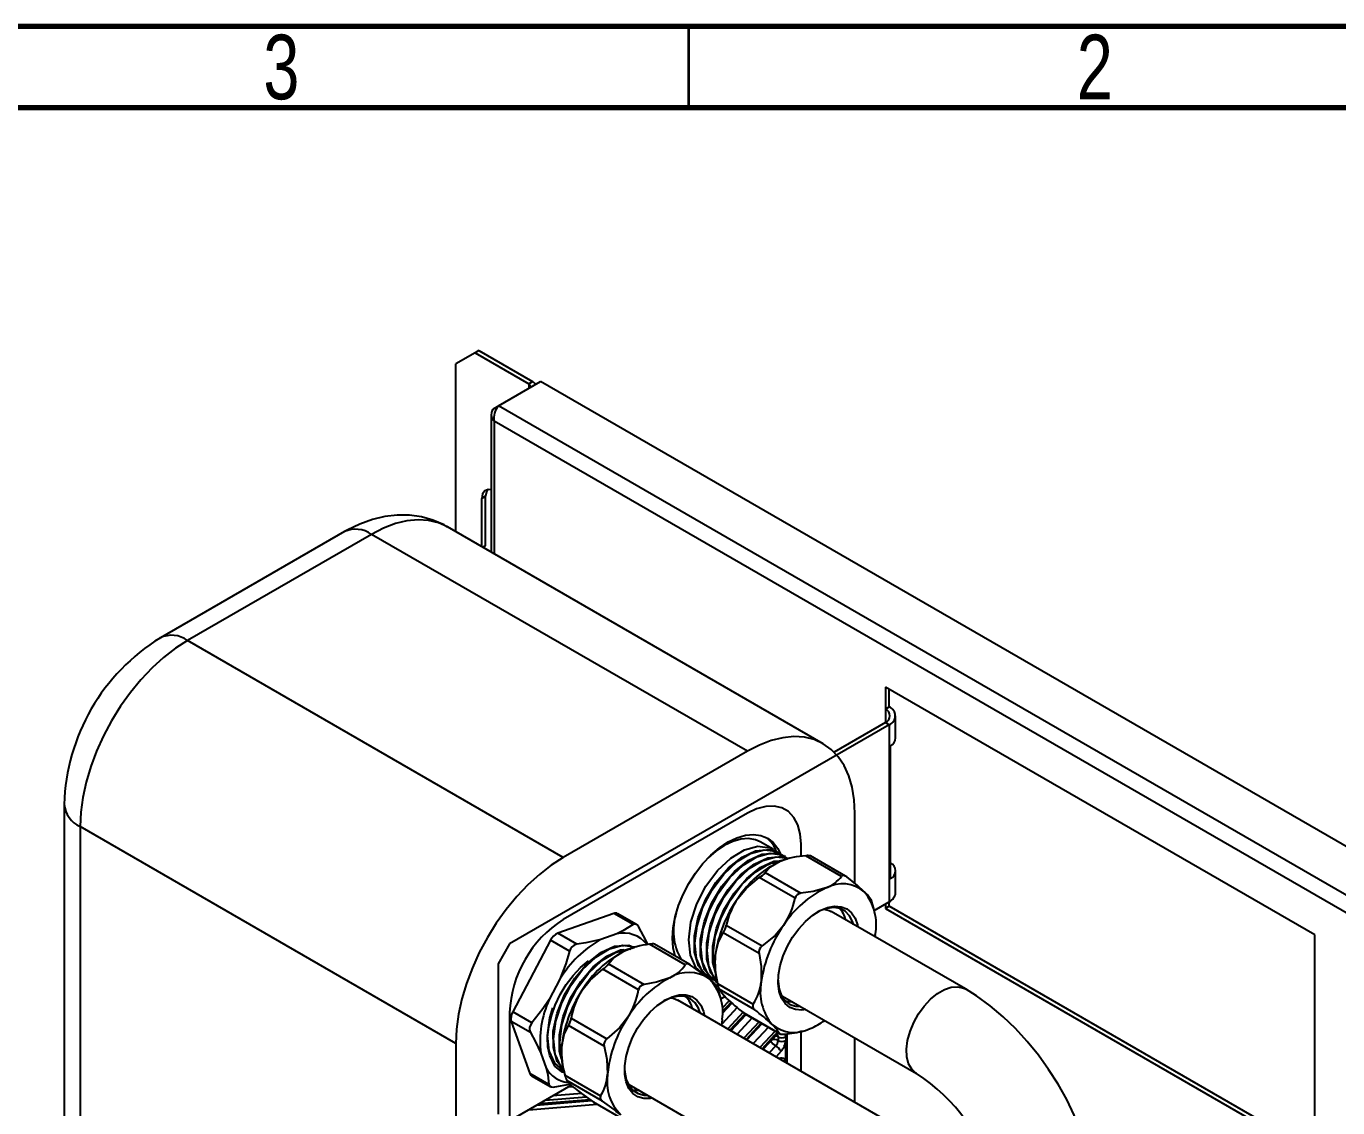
# Model space of a CAD drawing. Header units: millimetres. Extents: x 75 to 2075, y 25 to 1460.
# Drawn here: x 1371.4 to 1774.5, y 1127.5 to 1460 of the extents above; entities that cross this region are included whole.
import ezdxf

# ---------------------------------------------------------------- set-up
doc = ezdxf.new("R2010")
doc.units = ezdxf.units.MM
doc.header["$LTSCALE"] = 5
doc.styles.add('SLDTEXTSTYLE1', font='TXT', dxfattribs={"width": 0.75})

msp = doc.modelspace()

# ---------------------------------------------------------------- linework, layer by layer
at = {"color": 7, "linetype": 'Continuous', "lineweight": 70}
for p, q in [((75, 1460), (2075, 1460)), ((100, 1435), (2050, 1435))]:
    msp.add_line(p, q, dxfattribs=at)
at = {"color": 7, "linetype": 'Continuous', "lineweight": 35}
msp.add_line((1575, 1435), (1575, 1460), dxfattribs=at)
at = {"color": 7, "linetype": 'Continuous', "lineweight": 25}
for p, q in [((1509.328, 1359.588), (1503.436, 1356.185)), ((1510.507, 1360.268), (1509.328, 1359.588)), ((1509.328, 1359.588), (1525.827, 1350.063)), ((1510.507, 1360.268), (1527.006, 1350.743)), ((1503.436, 1304.611), (1503.436, 1356.185)), ((1516.483, 1343.308), (1529.446, 1350.792)), ((1525.827, 1350.063), (1527.006, 1350.743)), ((1904.046, 1134.54), (1529.446, 1350.792)), ((1525.827, 1350.063), (1525.827, 1348.703)), ((1515.221, 1342.579), (1516.482, 1343.308)), ((1515.221, 1342.579), (1515.784, 1342.254)), ((1891.083, 1127.056), (1516.483, 1343.308)), ((1514.244, 1340.586), (1514.244, 1298.372)), ((1887.63, 1123.606), (1515.221, 1338.593)), ((1515.221, 1338.593), (1515.221, 1297.808)), ((1512.569, 1315.529), (1511.391, 1314.848)), ((1511.391, 1300.019), (1511.391, 1314.848)), ((1512.569, 1300.286), (1512.569, 1315.529)), ((1616.334, 1239.437), (1500.84, 1306.11)), ((1469.176, 1304.625), (1412.607, 1271.968)), ((1477.508, 1303.799), (1420.94, 1271.143)), ((1593.003, 1237.126), (1477.508, 1303.799)), ((1512.569, 1300.286), (1511.748, 1299.812)), ((1511.922, 1299.913), (1511.779, 1299.795)), ((1536.434, 1204.47), (1420.94, 1271.143)), ((1767.422, 1180.656), (1635.429, 1256.854)), ((1635.429, 1256.854), (1635.429, 1250.05)), ((1636.607, 1250.73), (1636.607, 1256.174)), ((1635.429, 1250.05), (1636.607, 1250.73)), ((1635.429, 1250.05), (1635.429, 1245.968)), ((1635.429, 1245.968), (1619.663, 1236.866)), ((1635.429, 1245.968), (1636.607, 1245.287)), ((1638.56, 1241.204), (1638.56, 1248.009)), ((1636.607, 1245.287), (1519.935, 1177.934)), ((1636.607, 1245.287), (1636.607, 1190.851)), ((1636.986, 1197.893), (1636.986, 1238.72)), ((1593.003, 1237.126), (1536.434, 1204.47)), ((1383.06, 1220.792), (1383.06, 828.852)), ((1593.003, 1218.074), (1536.434, 1185.417)), ((1626.001, 1196.492), (1626.001, 1218.07)), ((1503.436, 1147.315), (1387.942, 1213.988)), ((1387.942, 1213.988), (1387.942, 822.049)), ((1600.891, 1206.981), (1596.947, 1209.257)), ((1602.762, 1205.9), (1602.529, 1206.035)), ((1609.502, 1204.818), (1609.502, 1208.546)), ((1604.633, 1204.82), (1604.4, 1204.955)), ((1605.578, 1204.119), (1605.335, 1204.056)), ((1621.985, 1198.661), (1610.999, 1205.003)), ((1623.205, 1198.73), (1612.465, 1204.93)), ((1607.672, 1191.929), (1596.685, 1198.272)), ((1598.432, 1199.8), (1609.418, 1193.458)), ((1638.56, 1193.573), (1638.56, 1200.377)), ((1631.853, 1188.747), (1631.28, 1190.831)), ((1631.996, 1188.189), (1636.607, 1190.851)), ((1635.429, 1190.171), (1635.429, 1188.809)), ((1636.607, 1189.49), (1635.429, 1188.809)), ((1636.607, 1189.49), (1636.607, 1190.851)), ((1767.422, 1113.972), (1636.607, 1189.49)), ((1552.022, 1187.233), (1534.731, 1181.187)), ((1557.903, 1183.838), (1552.022, 1187.233)), ((1558.956, 1183.882), (1553.232, 1187.186)), ((1660.017, 1164.047), (1618.769, 1187.858)), ((1635.429, 1188.809), (1767.422, 1112.611)), ((1540.613, 1177.792), (1534.731, 1181.187)), ((1596.612, 1174.94), (1585.626, 1181.283)), ((1586.543, 1183.606), (1597.529, 1177.264)), ((1519.935, 1177.934), (1516.399, 1171.81)), ((1532.501, 1179.02), (1520.905, 1157.002)), ((1538.382, 1175.624), (1532.501, 1179.02)), ((1552.902, 1180.986), (1547.993, 1179.269)), ((1558.689, 1176.971), (1558.194, 1176.842)), ((1573.944, 1171.44), (1562.958, 1177.783)), ((1575.333, 1171.539), (1564.502, 1177.792)), ((1632.309, 1180.754), (1632.225, 1180.09)), ((1767.422, 1112.611), (1767.422, 1180.656)), ((1516.399, 1171.81), (1516.399, 1125.539)), ((1559.58, 1163.794), (1548.593, 1170.136)), ((1550.314, 1171.756), (1561.3, 1165.414)), ((1535.42, 1167.055), (1532.127, 1160.803)), ((1581.196, 1167.846), (1580.4, 1168.068)), ((1581.433, 1167.331), (1581.666, 1167.197)), ((1583.304, 1166.251), (1583.537, 1166.116)), ((1583.614, 1166.431), (1584.188, 1164.346)), ((1583.849, 1165.745), (1594.835, 1159.403)), ((1584.713, 1161.534), (1584.169, 1163.512)), ((1595.285, 1157.645), (1584.299, 1163.987)), ((1584.855, 1160.976), (1586.105, 1161.697)), ((1603.77, 1161.877), (1645.018, 1138.065)), ((1519.935, 1156.84), (1519.935, 764.9)), ((1526.786, 1153.607), (1520.905, 1157.002)), ((1726.603, 1071.18), (1571.628, 1160.645)), ((1589.872, 1158.336), (1585.134, 1153.257)), ((1587.41, 1160.437), (1585.281, 1158.155)), ((1585.335, 1157.091), (1587.988, 1159.936)), ((1585.342, 1156.599), (1588.247, 1159.714)), ((1591.696, 1156.867), (1586.963, 1151.793)), ((1526.33, 1150.673), (1520.449, 1154.068)), ((1520.449, 1154.068), (1526.143, 1138.097)), ((1538.873, 1155.101), (1549.859, 1148.758)), ((1585.275, 1154.687), (1585.084, 1152.877)), ((1587.643, 1151.4), (1592.32, 1156.416)), ((1587.946, 1151.225), (1592.623, 1156.241)), ((1594.515, 1155.149), (1589.837, 1150.133)), ((1596.591, 1153.95), (1591.913, 1148.935)), ((1591.929, 1156.68), (1602.915, 1150.337)), ((1592.275, 1156.442), (1603.015, 1150.242)), ((1592.593, 1148.542), (1597.271, 1153.558)), ((1592.896, 1148.367), (1597.574, 1153.383)), ((1549.027, 1146.43), (1538.041, 1152.772)), ((1599.465, 1152.291), (1594.787, 1147.276)), ((1601.541, 1151.093), (1596.863, 1146.077)), ((1597.543, 1145.685), (1601.502, 1149.929)), ((1597.846, 1145.51), (1601.542, 1149.473)), ((1601.533, 1149.463), (1601.542, 1149.473)), ((1602.431, 1149.324), (1602.431, 1148.203)), ((1604.788, 1149.324), (1604.788, 1150.219)), ((1604.788, 1149.324), (1604.788, 1148.203)), ((1605.276, 1141.221), (1605.276, 1150.285)), ((1609.502, 1138.781), (1609.502, 1151.05)), ((1609.89, 1151.059), (1610.133, 1151.122)), ((1626.001, 1129.256), (1626.001, 1149.043)), ((1503.436, 1147.315), (1503.436, 755.375)), ((1532.375, 1144.107), (1531.708, 1146.441)), ((1601.716, 1146.539), (1599.737, 1144.418)), ((1603.359, 1144.876), (1601.814, 1143.219)), ((1604.788, 1141.502), (1604.788, 1148.203)), ((1529.558, 1144.268), (1531.175, 1139.733)), ((1532.024, 1134.701), (1526.143, 1138.097)), ((1526.707, 1137.377), (1532.431, 1134.072)), ((1536.257, 1139.208), (1535.404, 1139.637)), ((1536.163, 1139.038), (1536.397, 1138.903)), ((1536.474, 1139.218), (1537.018, 1137.239)), ((1536.938, 1137.535), (1547.925, 1131.192)), ((1519.935, 1123.498), (1538.891, 1134.441)), ((1533.799, 1133.935), (1538.497, 1134.775)), ((1548.468, 1129.519), (1537.481, 1135.861)), ((1539.468, 1133.953), (1537.808, 1133.816)), ((1556.63, 1134.663), (1556.323, 1134.856)), ((1556.63, 1134.663), (1711.604, 1045.199)), ((1525.872, 1126.925), (1546.825, 1128.651)), ((1545.231, 1129.641), (1528.138, 1128.233)), ((1529.171, 1128.83), (1544.589, 1130.1)), ((1530.979, 1129.874), (1543.464, 1130.902)), ((1542.095, 1131.911), (1533.245, 1131.182)), ((1545.642, 1129.348), (1556.629, 1123.006)), ((1545.867, 1129.211), (1545.642, 1129.348)), ((1545.864, 1129.206), (1556.695, 1122.953))]:
    msp.add_line(p, q, dxfattribs=at)
at = {"color": 7, "linetype": 'Continuous', "lineweight": 25, "flags": 128}
for points in [[(1514.244, 1317.478), (1513.306, 1317.573), (1512.287, 1317.174), (1511.622, 1316.228), (1511.391, 1314.848)], [(1513.167, 1317.556), (1512.8, 1316.908), (1512.569, 1315.529)], [(1500.83, 1306.048), (1499.803, 1306.678), (1496.378, 1308.164), (1492.814, 1309.158), (1489.149, 1309.669), (1485.411, 1309.706), (1481.615, 1309.273), (1477.772, 1308.366), (1473.898, 1306.977), (1470.009, 1305.094), (1469.176, 1304.625)], [(1500.84, 1306.11), (1498.083, 1307.363), (1495.065, 1308.094), (1491.826, 1308.291), (1488.407, 1307.953), (1484.851, 1307.083), (1481.203, 1305.693), (1477.508, 1303.799)], [(1420.94, 1271.143), (1417.245, 1268.771), (1413.597, 1265.949), (1410.041, 1262.713), (1406.622, 1259.104), (1403.384, 1255.168), (1400.366, 1250.953), (1397.607, 1246.512), (1395.141, 1241.903), (1392.999, 1237.181), (1391.209, 1232.408), (1389.793, 1227.643), (1388.769, 1222.945), (1388.149, 1218.375), (1387.942, 1213.988)], [(1626.001, 1218.07), (1625.793, 1222.217), (1625.173, 1226.072), (1624.149, 1229.587), (1622.733, 1232.717), (1620.943, 1235.424), (1618.802, 1237.673), (1616.336, 1239.435), (1613.577, 1240.69), (1610.559, 1241.42), (1607.32, 1241.618), (1603.901, 1241.279), (1600.345, 1240.41), (1596.697, 1239.019), (1593.003, 1237.126)], [(1609.502, 1208.546), (1609.251, 1211.709), (1608.507, 1214.488), (1607.291, 1216.796), (1605.642, 1218.564), (1603.608, 1219.738), (1601.252, 1220.283), (1598.646, 1220.182), (1595.868, 1219.438), (1593.003, 1218.074)], [(1570.022, 1179.63), (1570.232, 1182.839), (1570.858, 1186.211), (1571.884, 1189.664), (1573.285, 1193.113), (1575.027, 1196.473), (1577.066, 1199.661), (1579.352, 1202.599), (1581.829, 1205.214), (1584.437, 1207.442), (1587.11, 1209.228), (1589.783, 1210.528), (1592.391, 1211.311), (1594.868, 1211.556), (1597.154, 1211.258), (1599.193, 1210.424), (1600.935, 1209.075), (1602.336, 1207.243), (1603.269, 1205.243)], [(1596.947, 1209.257), (1595.501, 1209.897), (1593.347, 1210.279), (1590.99, 1210.112), (1588.496, 1209.402), (1585.931, 1208.167), (1583.367, 1206.441), (1580.968, 1204.364)], [(1579.815, 1168.306), (1577.222, 1170.646), (1575.513, 1174.444), (1574.997, 1179.16), (1575.667, 1184.553), (1577.5, 1190.239), (1580.275, 1195.597), (1583.866, 1200.433), (1587.967, 1204.293), (1592.151, 1206.816), (1596.258, 1207.924), (1599.867, 1207.466), (1601.881, 1206.072)], [(1581.527, 1167.502), (1580.327, 1168.105), (1577.999, 1171.157), (1576.786, 1175.408), (1576.771, 1180.413), (1577.943, 1186.008), (1580.209, 1191.62), (1583.336, 1196.775), (1587.197, 1201.264), (1591.371, 1204.579), (1595.55, 1206.525), (1599.992, 1206.916), (1602.42, 1205.831)], [(1582.271, 1166.988), (1581.805, 1167.118), (1579.093, 1169.566), (1577.384, 1173.364), (1576.868, 1178.08), (1577.538, 1183.473), (1579.371, 1189.159), (1582.146, 1194.517), (1585.737, 1199.353), (1589.838, 1203.213), (1594.021, 1205.736), (1598.129, 1206.844), (1601.738, 1206.386), (1603.752, 1204.992)], [(1583.397, 1166.422), (1582.198, 1167.025), (1579.87, 1170.077), (1578.657, 1174.328), (1578.641, 1179.333), (1579.814, 1184.928), (1582.079, 1190.54), (1585.207, 1195.694), (1589.068, 1200.184), (1593.242, 1203.499), (1597.421, 1205.445), (1601.863, 1205.836), (1604.291, 1204.751)], [(1583.557, 1166.146), (1580.964, 1168.486), (1579.255, 1172.284), (1578.739, 1177), (1579.409, 1182.393), (1581.241, 1188.079), (1584.017, 1193.437), (1587.608, 1198.273), (1591.709, 1202.133), (1595.892, 1204.656), (1600, 1205.764), (1603.609, 1205.306), (1605.412, 1204.058)], [(1536.434, 1204.47), (1532.739, 1202.097), (1529.091, 1199.276), (1525.535, 1196.04), (1522.117, 1192.431), (1518.878, 1188.494), (1515.86, 1184.279), (1513.101, 1179.839), (1510.635, 1175.229), (1508.494, 1170.508), (1506.704, 1165.735), (1505.287, 1160.969), (1504.263, 1156.272), (1503.643, 1151.701), (1503.436, 1147.315)], [(1583.545, 1166.632), (1581.741, 1168.997), (1580.528, 1173.248), (1580.512, 1178.253), (1581.685, 1183.848), (1583.95, 1189.46), (1587.078, 1194.614), (1590.939, 1199.104), (1595.113, 1202.419), (1599.292, 1204.365), (1603.733, 1204.756), (1605.254, 1204.077)], [(1583.754, 1166.576), (1582.835, 1167.405), (1581.126, 1171.204), (1580.61, 1175.92), (1581.28, 1181.313), (1583.112, 1186.999), (1585.888, 1192.357), (1589.479, 1197.193), (1593.58, 1201.053), (1597.763, 1203.576), (1601.871, 1204.684), (1605.479, 1204.226), (1605.586, 1204.152)], [(1583.343, 1168.858), (1582.399, 1172.167), (1582.383, 1177.173), (1583.556, 1182.768), (1585.821, 1188.38), (1588.949, 1193.534), (1592.81, 1198.024), (1596.983, 1201.339), (1601.163, 1203.285), (1602.811, 1203.43)], [(1583.194, 1169.685), (1582.997, 1170.124), (1582.481, 1174.84), (1583.151, 1180.233), (1584.983, 1185.919), (1587.759, 1191.277), (1591.35, 1196.113), (1595.451, 1199.973), (1599.634, 1202.496), (1603.742, 1203.604), (1603.841, 1203.592)], [(1596.906, 1201.277), (1600.277, 1202.731), (1602.295, 1202.878)], [(1598.432, 1199.8), (1600.099, 1201.544), (1603.138, 1203.312)], [(1603.138, 1203.312), (1604.841, 1203.919), (1605.335, 1204.056)], [(1590.036, 1191.85), (1592.698, 1195.013), (1596.685, 1198.272)], [(1623.539, 1198.499), (1623.014, 1198.829), (1622.526, 1198.946), (1622.163, 1198.835), (1621.985, 1198.661)], [(1628.932, 1193.934), (1626.845, 1195.804), (1623.539, 1198.499)], [(1617.28, 1195.148), (1613.211, 1193.974), (1609.418, 1193.458)], [(1602.552, 1168.434), (1603.079, 1171.304), (1604.006, 1174.249), (1605.3, 1177.169), (1606.917, 1179.964), (1608.804, 1182.539), (1610.894, 1184.807), (1613.118, 1186.689), (1615.399, 1188.123), (1617.661, 1189.059), (1619.824, 1189.466), (1621.817, 1189.329), (1623.571, 1188.653), (1625.027, 1187.462), (1626.134, 1185.795), (1626.856, 1183.71), (1626.975, 1183.121)], [(1625.607, 1183.911), (1625.344, 1184.752), (1624.408, 1186.563), (1623.104, 1187.915), (1621.479, 1188.757), (1619.591, 1189.061), (1617.51, 1188.815), (1615.309, 1188.029), (1614.505, 1187.619)], [(1631.278, 1190.831), (1631.213, 1191.062), (1631.169, 1191.191)], [(1616.56, 1188.538), (1618.178, 1188.149), (1618.769, 1187.858)], [(1557.903, 1183.838), (1554.742, 1181.877), (1552.902, 1180.986)], [(1559.678, 1183.071), (1559.21, 1183.688), (1558.675, 1184.001), (1558.152, 1183.973), (1557.903, 1183.838)], [(1562.426, 1177.708), (1561.795, 1179.077), (1559.678, 1183.071)], [(1583.159, 1174.425), (1584.177, 1178.521), (1585.626, 1181.283)], [(1604.178, 1183.686), (1601.516, 1180.522), (1597.529, 1177.264)], [(1536.404, 1139.418), (1534.601, 1141.783), (1533.387, 1146.034), (1533.372, 1151.039), (1534.544, 1156.635), (1536.81, 1162.247), (1539.938, 1167.401), (1543.798, 1171.89), (1547.972, 1175.205), (1552.152, 1177.151), (1556.593, 1177.542), (1558.263, 1176.797)], [(1536.488, 1139.476), (1535.694, 1140.192), (1533.986, 1143.99), (1533.47, 1148.706), (1534.139, 1154.1), (1535.972, 1159.786), (1538.747, 1165.144), (1542.338, 1169.979), (1546.44, 1173.84), (1550.623, 1176.363), (1554.731, 1177.471), (1558.339, 1177.012), (1558.478, 1176.916)], [(1547.993, 1179.269), (1543.354, 1178.234), (1540.613, 1177.792)], [(1570.814, 1174.148), (1570.232, 1176.665), (1570.022, 1179.63)], [(1535.911, 1142.666), (1535.258, 1144.954), (1535.243, 1149.959), (1536.415, 1155.555), (1538.681, 1161.167), (1541.809, 1166.321), (1545.669, 1170.81), (1549.843, 1174.125), (1554.023, 1176.071), (1555.078, 1176.164)], [(1535.911, 1142.788), (1535.856, 1142.91), (1535.34, 1147.626), (1536.01, 1153.02), (1537.843, 1158.706), (1540.618, 1164.064), (1544.209, 1168.899), (1548.31, 1172.76), (1552.494, 1175.283), (1556.601, 1176.391), (1557.206, 1176.314)], [(1538.382, 1175.624), (1537.234, 1171.789), (1535.42, 1167.055)], [(1549.766, 1174.064), (1553.136, 1175.518), (1555.013, 1175.654)], [(1550.314, 1171.756), (1551.997, 1173.679), (1555.058, 1175.68)], [(1555.058, 1175.68), (1556.777, 1176.401), (1558.194, 1176.842)], [(1596.612, 1174.94), (1597.289, 1170.952), (1597.301, 1166.26)], [(1533.838, 1140.327), (1532.257, 1143.554), (1531.715, 1146.231), (1531.616, 1149.226), (1531.973, 1152.439), (1532.769, 1155.79), (1533.955, 1159.105), (1535.509, 1162.363), (1537.364, 1165.412), (1539.482, 1168.222), (1541.776, 1170.675), (1544.203, 1172.733)], [(1542.155, 1163.529), (1544.721, 1166.777), (1548.593, 1170.136)], [(1575.544, 1171.403), (1575, 1171.7), (1574.497, 1171.78), (1574.125, 1171.635), (1573.944, 1171.44)], [(1581.203, 1167.235), (1578.995, 1168.923), (1575.544, 1171.403)], [(1569.2, 1167.516), (1565.109, 1166.11), (1561.3, 1165.414)], [(1602.434, 1166.71), (1602.445, 1166.373), (1602.769, 1164), (1603.507, 1161.983), (1604.632, 1160.395), (1606.103, 1159.293), (1607.867, 1158.717), (1609.369, 1158.645)], [(1610.987, 1157.711), (1609.786, 1157.548), (1607.793, 1157.685), (1606.039, 1158.361), (1604.583, 1159.553), (1603.476, 1161.219), (1602.754, 1163.305), (1602.443, 1165.737), (1602.552, 1168.434)], [(1555.337, 1140.418), (1555.744, 1143.248), (1556.558, 1146.181), (1557.749, 1149.119), (1559.278, 1151.96), (1561.093, 1154.608), (1563.132, 1156.973), (1565.325, 1158.974), (1567.597, 1160.544), (1569.872, 1161.628), (1572.072, 1162.19), (1574.122, 1162.211), (1575.951, 1161.69), (1577.499, 1160.644), (1578.711, 1159.11), (1579.548, 1157.139), (1579.834, 1155.908)], [(1578.467, 1156.697), (1577.98, 1158.091), (1576.937, 1159.778), (1575.537, 1160.991), (1573.832, 1161.685), (1571.883, 1161.834), (1569.759, 1161.435), (1567.539, 1160.5), (1567.364, 1160.406)], [(1569.419, 1161.324), (1570.188, 1161.205), (1571.628, 1160.645)], [(1586.536, 1161.244), (1585.128, 1162.722), (1584.299, 1163.987)], [(1603.77, 1161.877), (1603.582, 1161.991), (1603.463, 1162.069)], [(1645.017, 1138.065), (1644.83, 1138.179), (1643.516, 1139.381), (1642.571, 1141.06), (1642.033, 1143.149), (1641.924, 1145.561), (1642.249, 1148.198), (1642.995, 1150.953), (1644.13, 1153.711), (1645.608, 1156.361), (1647.37, 1158.793), (1649.342, 1160.909), (1651.444, 1162.622), (1653.59, 1163.861), (1655.693, 1164.575), (1657.665, 1164.736), (1659.426, 1164.338), (1660.019, 1164.045)], [(1699.501, 1102.821), (1699.222, 1105.498), (1698.377, 1110.41), (1697.119, 1115.36), (1695.476, 1120.309), (1693.477, 1125.215), (1691.149, 1130.042), (1688.518, 1134.757), (1685.608, 1139.327), (1682.44, 1143.722), (1679.038, 1147.907), (1675.423, 1151.848), (1671.614, 1155.515), (1667.627, 1158.874), (1663.473, 1161.892), (1660.017, 1164.047)], [(1532.127, 1160.803), (1530.193, 1157.916), (1526.786, 1153.607)], [(1536.416, 1138.932), (1533.823, 1141.272), (1532.115, 1145.07), (1531.599, 1149.786), (1532.268, 1155.18), (1533.252, 1158.23)], [(1607.012, 1160.005), (1605.51, 1160.077), (1604.759, 1160.247)], [(1556.297, 1155.365), (1553.732, 1152.117), (1549.859, 1148.758)], [(1592.276, 1156.444), (1592.255, 1156.453), (1591.929, 1156.68)], [(1600.678, 1153.08), (1602.086, 1151.602), (1602.915, 1150.337)], [(1526.33, 1150.673), (1527.891, 1147.784), (1529.558, 1144.268)], [(1535.912, 1146.064), (1536.739, 1150.076), (1538.041, 1152.772)], [(1602.34, 1150.631), (1602.06, 1150.437), (1601.502, 1149.929)], [(1601.542, 1149.473), (1601.561, 1149.498), (1601.59, 1149.605), (1601.57, 1149.751), (1601.502, 1149.929)], [(1601.542, 1149.473), (1601.833, 1149.746), (1602.127, 1149.945), (1602.304, 1150.018), (1602.295, 1150.019)], [(1604.469, 1150.175), (1608.261, 1150.692), (1609.801, 1151.136)], [(1604.788, 1149.324), (1604.716, 1149.948), (1604.631, 1150.208)], [(1549.027, 1146.43), (1549.85, 1142.506), (1550.054, 1137.9)], [(1604.766, 1141.515), (1604.716, 1141.783), (1604.506, 1142.286), (1604.17, 1142.639), (1603.728, 1142.819), (1603.208, 1142.816), (1602.75, 1142.679)], [(1531.175, 1139.733), (1531.652, 1137.689), (1532.024, 1134.701)], [(1536.716, 1138.339), (1536.021, 1138.586), (1533.838, 1140.327)], [(1536.699, 1138.398), (1536.237, 1138.504), (1535.566, 1138.988)], [(1555.294, 1139.496), (1555.353, 1138.462), (1555.795, 1136.18), (1556.645, 1134.277), (1557.872, 1132.82), (1559.431, 1131.863), (1561.267, 1131.439), (1562.229, 1131.431)], [(1563.846, 1130.497), (1563.257, 1130.397), (1561.208, 1130.376), (1559.378, 1130.898), (1557.83, 1131.943), (1556.618, 1133.478), (1555.781, 1135.448), (1555.349, 1137.788), (1555.337, 1140.418)], [(1532.024, 1134.701), (1532.206, 1134.25), (1532.685, 1133.969), (1533.382, 1133.897), (1533.799, 1133.935)], [(1539.984, 1133.516), (1538.454, 1134.812), (1537.481, 1135.861)], [(1559.872, 1132.792), (1558.91, 1132.8), (1557.803, 1132.982)]]:
    msp.add_lwpolyline(points, dxfattribs=at)
at = {"color": 7, "linetype": 'Continuous', "lineweight": 25}
for centre, radius, start, end in [((1526.084, 1348.959), 2.009, 27.32977, 62.68308), ((1525.569, 1349.383), 0.728, 290.78342, 69.21658), ((1516.817, 1340.586), 2.553, 128.68425, 231.31575), ((1520.646, 1339.668), 5.53, 138.83244, 191.20067), ((1472.626, 1296.985), 8.383, 54.38242, 114.30712), ((1445.234, 1219.013), 62.2, 121.63828, 178.36096), ((1416.106, 1264.794), 7.98, 52.71901, 116.23205), ((1634.654, 1248.009), 2.183, 290.78342, 69.21658), ((1635.575, 1248.009), 2.911, 290.78342, 69.21658), ((1635.457, 1241.43), 3.111, 299.42654, 355.83403), ((1391.242, 1221.509), 8.213, 184.98687, 246.3061), ((1592.91, 1202.936), 9.651, 18.57371, 53.95823), ((1616.688, 1174.606), 31.744, 115.26839, 147.09697), ((1612.879, 1177.139), 27.927, 93.85869, 110.41345), ((1611.574, 1201.943), 3.114, 73.40934, 100.64679), ((1635.71, 1200.377), 2.792, 297.17362, 62.82638), ((1592.693, 1204.597), 7.48, 302.25709, 320.10827), ((1613.476, 1205.152), 10.702, 290.81688, 322.66041), ((1630.83, 1166.442), 31.744, 115.26839, 147.09697), ((1609.519, 1191.581), 1.88, 93.05517, 169.31019), ((1622.205, 1185.896), 10.481, 50.07245, 118.02769), ((1616.992, 1183.852), 15.627, 348.56356, 40.17592), ((1622.307, 1186.247), 10.148, 29.15423, 49.24139), ((1635.224, 1193.905), 3.353, 294.37466, 354.3052), ((1622.244, 1169.069), 39.45, 144.72914, 172.19834), ((1608.883, 1179.001), 22.81, 145.71608, 168.35334), ((1585.331, 1196.534), 22.81, 325.71608, 348.35334), ((1555.605, 1155.297), 35.704, 122.4764, 177.5236), ((1552.577, 1185.902), 1.442, 62.93922, 112.64113), ((1587.699, 1181.891), 17.423, 161.64221, 210.39236), ((1615.868, 1183.498), 7.592, 13.50539, 44.46913), ((1536.531, 1177.103), 4.462, 113.77899, 154.56641), ((1554.984, 1172.052), 9.174, 38.97352, 103.11377), ((1579.386, 1185.088), 7.308, 328.62475, 348.30272), ((1636.387, 1160.905), 39.45, 144.72914, 172.19834), ((1564.938, 1149.25), 34.472, 119.44363, 148.90177), ((1541.151, 1175.006), 2.837, 100.93643, 167.40897), ((1565.982, 1150.524), 27.425, 96.33009, 113.47255), ((1563.735, 1175.152), 2.743, 73.82205, 106.45746), ((1598.688, 1175.464), 2.141, 122.7733, 194.15417), ((1570.736, 1146.107), 33.472, 117.92989, 148.63444), ((1603.979, 1171.601), 21.01, 172.27536, 194.24335), ((1609.702, 1172.166), 26.639, 175.13575, 193.94786), ((1544.5, 1176.206), 7.321, 303.99422, 322.5701), ((1564.475, 1178.058), 11.553, 294.14167, 325.04972), ((1574.981, 1157.965), 11.165, 56.13329, 121.18543), ((1584.878, 1137.943), 33.472, 117.92989, 148.63444), ((1561.495, 1163.484), 1.94, 95.76857, 170.79575), ((1571.112, 1157.025), 14.355, 350.62517, 45.3351), ((1572.42, 1155.357), 14.773, 40.1881, 53.52136), ((1577.1, 1161.904), 7.25, 12.52282, 24.32212), ((1603.921, 1169.951), 20.508, 191.83481, 196.90467), ((1581.919, 1167.92), 15.472, 326.59675, 353.84212), ((1612.618, 1163.162), 15.627, 168.56356, 220.17592), ((1574.026, 1142.287), 38.301, 146.31572, 174.34025), ((1561.86, 1151.003), 23.349, 147.55527, 169.89259), ((1536.593, 1167.892), 23.349, 327.55527, 349.89259), ((1568.903, 1156.382), 7.399, 13.09103, 44.88349), ((1637.636, 1216.145), 75.002, 227.05353, 232.45299), ((1524.238, 1154.982), 3.898, 148.78585, 193.55119), ((1559.363, 1148.104), 30.05, 155.00297, 187.33407), ((1595.934, 1158.748), 1.279, 149.21862, 239.52086), ((1549.578, 1098.18), 75.002, 47.05353, 52.45299), ((1528.571, 1151.827), 2.521, 135.08858, 207.24846), ((1531.615, 1156.382), 7.371, 330.67053, 349.98544), ((1588.168, 1134.123), 38.301, 146.31572, 174.34025), ((1607.405, 1161.118), 10.481, 230.07245, 298.02769), ((1603.242, 1173.286), 23.268, 292.99043, 305.59045), ((1551.045, 1147.021), 2.103, 124.30861, 196.34736), ((1601.368, 1147.386), 2.211, 61.26972, 82.85223), ((1601.632, 1149.422), 0.805, 352.99574, 55.76903), ((1603.609, 1151.599), 2.562, 242.60967, 297.39033), ((1603.915, 1152.401), 2.293, 244.14039, 283.95975), ((1556.039, 1144.271), 20.207, 174.91022, 194.48331), ((1562.603, 1144.95), 26.714, 177.61077, 196.11709), ((1604.153, 1150.624), 4.756, 213.33503, 239.18867), ((1601.246, 1145.907), 2.583, 62.6955, 106.01381), ((1599.838, 1148.331), 2.596, 316.35189, 357.16539), ((1599.43, 1142.638), 4.522, 29.66643, 59.62449), ((1603.609, 1150.477), 2.562, 242.60967, 297.39033), ((1599.603, 1148.459), 5.191, 316.35189, 357.16539), ((1527.381, 1138.486), 1.298, 197.46628, 238.70795), ((1538.867, 1144.068), 8.83, 209.40557, 262.91265), ((1546.678, 1139.771), 9.993, 192.93099, 203.02928), ((1535.553, 1138.811), 14.53, 328.37477, 356.40488), ((1564.217, 1135.562), 14.355, 170.62517, 225.3351), ((1614.525, 1091.03), 56.055, 13.86727, 57.04505), ((1613.208, 1227.012), 118.757, 231.93285, 235.32388), ((1549.011, 1130.62), 1.228, 152.22948, 243.73079), ((1480.902, 1031.855), 118.757, 51.93285, 55.32388)]:
    msp.add_arc(centre, radius, start, end, dxfattribs=at)

# ---------------------------------------------------------------- texts
at = {"color": 7, "linetype": 'Continuous', "lineweight": 0, "char_height": 19.844, "attachment_point": 2, "style": 'SLDTEXTSTYLE1'}
for s, insert in [('3', (1449.8, 1457.387)), ('2', (1699.8, 1457.387))]:
    msp.add_mtext(s, dxfattribs=dict(at, insert=insert))

doc.saveas('drawing.dxf')
